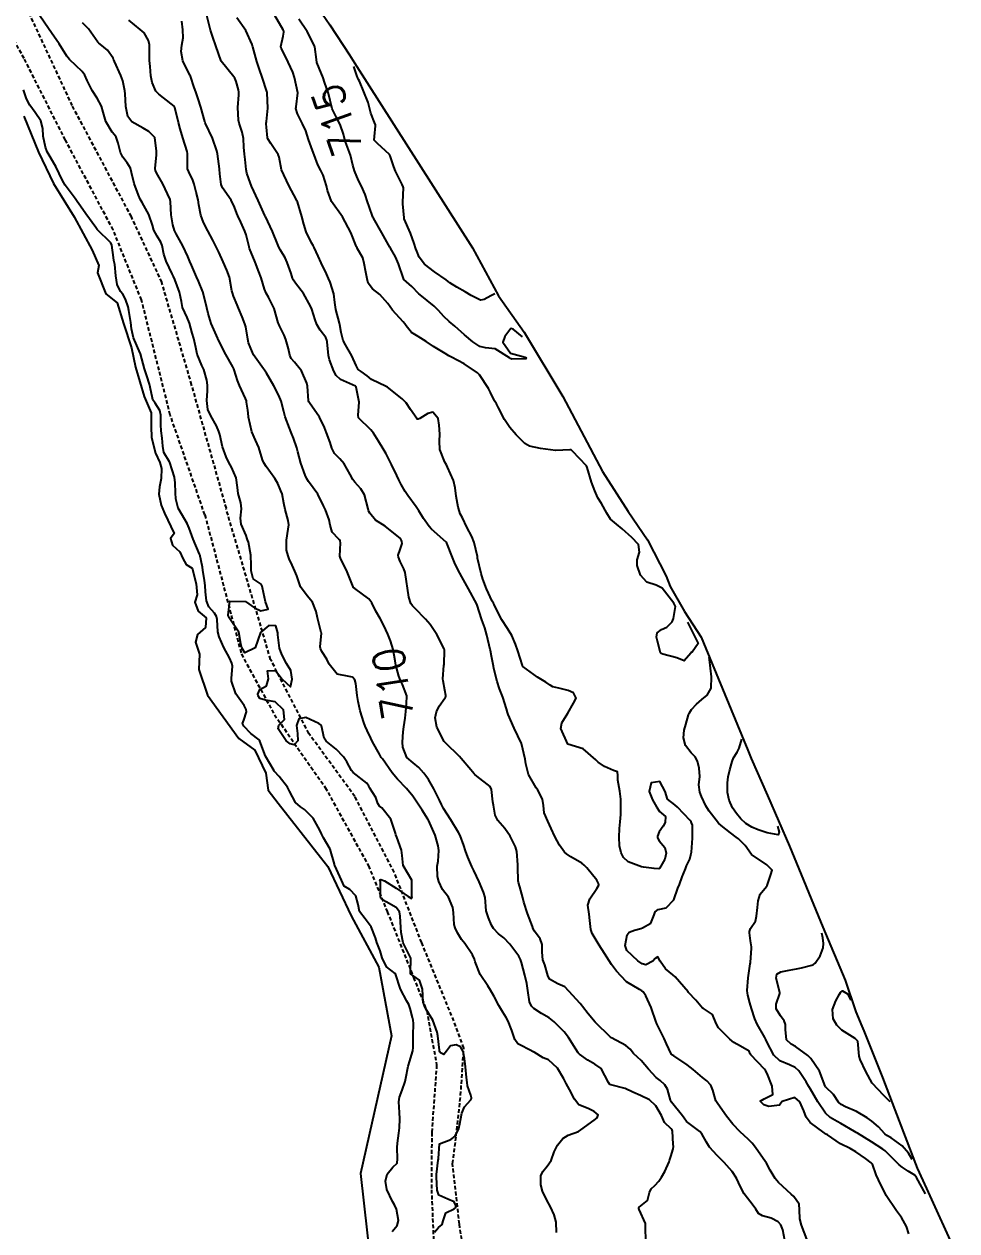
# Model space of a CAD drawing. Header units: metres. Extents: x 292545 to 299085, y 7450245 to 7463078.
# Drawn here: x 298685.4 to 298806.4, y 7451201.5 to 7451357.9 of the extents above; entities that cross this region are included whole.
import ezdxf
from ezdxf.enums import TextEntityAlignment as Align

# ---------------------------------------------------------------- set-up
doc = ezdxf.new("R2010")
doc.units = ezdxf.units.M
doc.linetypes.add('DASHED', pattern=[0.75, 0.5, -0.25])
for name, color, linetype in [('Area', 45, 'Continuous'), ('Cotas', 45, 'Continuous'), ('Curvas de Nivel 1m', 11, 'Continuous'), ('Curvas de Nivel 5m', 15, 'Continuous'), ('Hidrografia', 140, 'Continuous'), ('Vias Secundárias', 230, 'DASHED')]:
    doc.layers.add(name, color=color, linetype=linetype)
doc.styles.add('Style-STANDARD', font='STANDARD.shx')

msp = doc.modelspace()

# ---------------------------------------------------------------- linework, layer by layer
at = {"layer": 'Area'}
msp.add_polyline3d([(298722.22, 7451362.03, 714.46), (298725.07, 7451357.83, 719.01), (298727.65, 7451353.97, 716.49), (298728.29, 7451352.93, 723.59), (298743.56, 7451328.93, 723.02), (298746.96, 7451322.69, 727.76), (298750.26, 7451318.01, 715.44), (298755.29, 7451309.65, 721.07), (298760.45, 7451299.95, 713.82), (298763.78, 7451294.76, 713.78), (298766.26, 7451291.08, 713.95), (298768.68, 7451286.35, 729.4), (298769.21, 7451285.02, 729.23), (298771.07, 7451281.8, 714.13), (298773.24, 7451278.45, 716.72), (298773.84, 7451276.99, 717.73), (298779.26, 7451263.8, 720.61), (298779.72, 7451262.74, 720.4), (298781.81, 7451257.93, 719.28), (298784.7, 7451251.36, 721.7), (298789, 7451240.88, 723.21), (298791.91, 7451233.99, 720.94), (298793.26, 7451229.87, 715.85), (298794.07, 7451228.04, 722.17), (298794.31, 7451227.42, 722.15), (298796.74, 7451221.37, 723.38), (298798.92, 7451215.72, 721.38), (298801.23, 7451209.6, 715.97), (298802.44, 7451206.98, 720.43), (298806.38, 7451198.36, 717.03)], dxfattribs=at)
at = {"layer": 'Curvas de Nivel 1m', "flags": 128}
for points, elevation in [([(298738.63, 7451201.32), (298739.17, 7451201.92), (298739.64, 7451202.31), (298739.79, 7451202.77), (298740.14, 7451203.83), (298741.2, 7451204.36), (298741.42, 7451204.54), (298741.42, 7451204.76), (298741.21, 7451205.24), (298740.36, 7451205.62), (298739.22, 7451206.14), (298738.99, 7451206.78), (298738.91, 7451208.44), (298738.92, 7451208.78), (298739.14, 7451210.65), (298739.17, 7451210.78), (298739.18, 7451210.87), (298739.3, 7451212.78), (298740.75, 7451213.32), (298741.31, 7451213.76), (298741.79, 7451214.75), (298741.95, 7451215.37), (298742.2, 7451216.75), (298742.53, 7451217.56), (298743.37, 7451218.48), (298743.45, 7451218.65), (298743.45, 7451218.73), (298743.38, 7451219.09), (298742.95, 7451220.3), (298742.87, 7451220.74), (298742.78, 7451221.37), (298742.69, 7451222.74), (298742.53, 7451223.84), (298742.36, 7451224.75), (298742.04, 7451225.34), (298741.45, 7451225.62), (298740.72, 7451225.5), (298740.2, 7451224.77), (298739.86, 7451224.36), (298739.44, 7451224.57), (298739.35, 7451224.69), (298739.32, 7451224.78), (298739.3, 7451224.93), (298739.07, 7451226.78), (298738.99, 7451227.26), (298738.45, 7451228.79), (298737.51, 7451230.28), (298737.36, 7451230.65), (298737.3, 7451230.8), (298737.2, 7451231.12), (298737.08, 7451232.81), (298736.72, 7451233.98), (298735.56, 7451234.8), (298735.54, 7451234.83), (298735.53, 7451234.87), (298735.58, 7451236.83), (298734.6, 7451238.84), (298734.31, 7451240.16), (298734.28, 7451240.84), (298734.22, 7451242.28), (298734.13, 7451242.85), (298733.67, 7451243.4), (298732.38, 7451244.16), (298731.68, 7451244.64), (298731.65, 7451244.84), (298731.65, 7451244.87), (298731.64, 7451246.8), (298731.62, 7451246.87), (298731.58, 7451247), (298731.71, 7451247.06), (298732.18, 7451246.87), (298733.69, 7451245.94), (298735.22, 7451244.83), (298735.68, 7451244.59), (298735.74, 7451244.77), (298735.72, 7451244.83), (298735.72, 7451244.86), (298735.73, 7451246.83), (298735.7, 7451246.96), (298734.57, 7451248.84), (298734.44, 7451250.15), (298734.37, 7451250.84), (298733.77, 7451252.51), (298733.62, 7451252.85), (298733.59, 7451253.04), (298733.01, 7451254.86), (298731.82, 7451256.34), (298731.51, 7451256.56), (298731.32, 7451256.88), (298731.03, 7451257.69), (298730.28, 7451258.89), (298730.12, 7451259.16), (298729.86, 7451259.53), (298728.1, 7451260.92), (298727.88, 7451261.17), (298727.27, 7451262.31), (298726.87, 7451262.93), (298725.91, 7451263.96), (298724.61, 7451264.96), (298724.33, 7451265.36), (298723.98, 7451266.97), (298723.94, 7451267.05), (298723.65, 7451267.27), (298721.96, 7451268.04), (298721.07, 7451267.89), (298720.76, 7451267.01), (298720.89, 7451265.96), (298720.95, 7451265), (298720.45, 7451264.48), (298719.92, 7451264.61), (298719.42, 7451265.03), (298718.39, 7451266.58), (298718.46, 7451267.03), (298719.21, 7451267.77), (298719.07, 7451269.03), (298717.98, 7451270.07), (298716.76, 7451270.28), (298715.99, 7451270.5), (298715.77, 7451270.84), (298715.74, 7451271.06), (298716, 7451271.68), (298716.88, 7451272.17), (298717.14, 7451273.05), (298716.98, 7451274.1), (298718.03, 7451274.15), (298718.89, 7451273.03), (298720, 7451272.02), (298720.18, 7451273.02), (298720.03, 7451274.14), (298719.45, 7451275.03), (298718.86, 7451276.23), (298718.57, 7451277.03), (298718.34, 7451278.77), (298718.34, 7451279.04), (298718.1, 7451279.91), (298717.17, 7451279.98), (298716.08, 7451279.06), (298715.42, 7451277.07), (298714.06, 7451276.42), (298713.65, 7451277.09), (298713.56, 7451277.6), (298713.3, 7451279.1), (298712.11, 7451280.84), (298711.96, 7451281.11), (298711.9, 7451281.32), (298712.13, 7451283.11), (298714.13, 7451283.09), (298715.32, 7451282.27), (298716.12, 7451281.88), (298717.07, 7451282.1), (298716.76, 7451283.05), (298716.36, 7451284.86), (298716.32, 7451285.06), (298716.17, 7451285.32), (298715.12, 7451286.02), (298714.89, 7451287.08), (298714.89, 7451287.78), (298714.84, 7451289.08), (298714.54, 7451290.78), (298714.41, 7451291.09), (298714.37, 7451291.22), (298714.24, 7451291.63), (298713.57, 7451293.1), (298713.48, 7451293.88), (298713.62, 7451295.1), (298713.53, 7451295.86), (298713.2, 7451297.1), (298713.09, 7451297.88), (298712.93, 7451299.1), (298712.34, 7451300.49), (298711.97, 7451301.11), (298711.62, 7451301.85), (298711.15, 7451303.12), (298710.8, 7451304.72), (298710.7, 7451305.13), (298710.4, 7451305.86), (298709.63, 7451307.14), (298709.26, 7451307.97), (298709.15, 7451309.15), (298709.21, 7451310.4), (298709.21, 7451311.15), (298709.12, 7451311.79), (298708.74, 7451313.16), (298708.67, 7451313.33), (298708.5, 7451313.68), (298707.88, 7451315.17), (298707.69, 7451316), (298707.43, 7451317.17), (298707.24, 7451317.86), (298706.87, 7451319.18), (298706.57, 7451319.9), (298705.99, 7451321.19), (298705.83, 7451321.96), (298705.59, 7451323.19), (298704.99, 7451324.83), (298704.82, 7451325.2), (298704.64, 7451325.58), (298703.87, 7451327.21), (298703.56, 7451328.11), (298703.32, 7451329.22), (298703.15, 7451329.69), (298702.69, 7451330.43), (298702.25, 7451331.23), (298702.07, 7451331.88), (298701.62, 7451333.24), (298700.75, 7451334.81), (298700.48, 7451335.25), (298700.26, 7451335.76), (298699.72, 7451337.26), (298699.37, 7451338.69), (298699.22, 7451339.27), (298698.81, 7451339.95), (298698.22, 7451340.68), (298697.95, 7451341.28), (298697.62, 7451342.51), (298697.37, 7451343.29), (298697.16, 7451343.6), (298696.86, 7451343.95), (298696.02, 7451345.31), (298695.67, 7451346.53), (298695.47, 7451347.31), (298694.91, 7451348.32), (298694.25, 7451349.33), (298693.63, 7451350.63), (298693.3, 7451351.34), (298692.95, 7451351.79), (298691.33, 7451353.36), (298691.16, 7451353.55), (298690.98, 7451353.8), (298689.99, 7451355.38), (298689.01, 7451356.82), (298688.6, 7451357.39), (298687.46, 7451358.99)], 708), ([(298754.48, 7451201.28), (298754.41, 7451202.6), (298754.16, 7451203.58), (298753.69, 7451204.61), (298753.22, 7451205.46), (298752.64, 7451206.63), (298752.42, 7451207.45), (298752.44, 7451208.63), (298752.69, 7451209.2), (298753.27, 7451209.88), (298753.79, 7451210.61), (298754.18, 7451211.72), (298754.6, 7451212.6), (298755.31, 7451213.45), (298755.99, 7451213.91), (298757.32, 7451214.38), (298757.63, 7451214.57), (298759.34, 7451215.83), (298759.75, 7451216.13), (298759.89, 7451216.53), (298759.35, 7451216.98), (298758.57, 7451217.34), (298757.36, 7451217.81), (298756.79, 7451218.58), (298756.15, 7451219.82), (298755.71, 7451220.59), (298755.4, 7451221.19), (298754.6, 7451222.6), (298753.43, 7451223.65), (298752.75, 7451223.94), (298751.57, 7451224.64), (298751.49, 7451224.68), (298751.44, 7451224.71), (298751.31, 7451224.78), (298749.45, 7451225.72), (298749.08, 7451226.29), (298748.95, 7451226.67), (298748.68, 7451227.47), (298748.2, 7451228.68), (298747.96, 7451229.14), (298747.5, 7451229.84), (298746.99, 7451230.7), (298746.37, 7451231.86), (298745.92, 7451232.71), (298745.55, 7451233.27), (298744.58, 7451234.72), (298743.92, 7451236.39), (298743.82, 7451236.73), (298743.59, 7451237.28), (298742.6, 7451238.75), (298742.15, 7451239.28), (298741.63, 7451240.12), (298741.33, 7451240.76), (298741.21, 7451241.19), (298741.13, 7451242.77), (298741.01, 7451243.41), (298740.45, 7451244.77), (298739.69, 7451245.76), (298739.22, 7451246.78), (298739.05, 7451247.45), (298739.01, 7451248.79), (298739.13, 7451249.4), (298739.22, 7451250.79), (298739.14, 7451251.4), (298738.73, 7451252.79), (298737.86, 7451254.74), (298737.83, 7451254.8), (298737.8, 7451254.85), (298737.04, 7451256.03), (298736.53, 7451256.82), (298735.84, 7451257.84), (298735.02, 7451258.84), (298733.86, 7451260.03), (298733.18, 7451260.86), (298731.89, 7451262.68), (298731.81, 7451262.79), (298731.75, 7451262.87), (298731.51, 7451263.27), (298730.62, 7451264.89), (298730.4, 7451265.37), (298729.94, 7451266.35), (298729.66, 7451266.9), (298729.47, 7451267.38), (298729.03, 7451268.91), (298728.75, 7451270.14), (298728.63, 7451270.91), (298728.47, 7451272.45), (298728.34, 7451272.92), (298728.02, 7451273.26), (298727.59, 7451273.35), (298726.02, 7451273.67), (298725, 7451274.96), (298724.69, 7451275.6), (298724.06, 7451276.62), (298723.86, 7451276.97), (298723.83, 7451277.21), (298723.98, 7451278.97), (298723.97, 7451279.08), (298723.5, 7451280.98), (298723.31, 7451281.79), (298722.82, 7451282.98), (298722.15, 7451283.8), (298721.27, 7451285), (298720.79, 7451286.4), (298720.55, 7451287.01), (298720.19, 7451287.78), (298719.81, 7451288.63), (298719.67, 7451289.02), (298719.48, 7451289.76), (298719.45, 7451291.02), (298719.68, 7451292.45), (298719.76, 7451293.02), (298719.68, 7451293.6), (298719.27, 7451295.03), (298719.11, 7451295.85), (298718.89, 7451297.03), (298718.73, 7451297.45), (298718.32, 7451298.4), (298717.97, 7451299.04), (298716.83, 7451300.57), (298716.51, 7451301.06), (298716.36, 7451301.45), (298715.88, 7451303.06), (298715.43, 7451304.02), (298714.96, 7451305.07), (298714.54, 7451306.96), (298714.54, 7451307.08), (298714.43, 7451307.88), (298714.29, 7451308.93), (298714.26, 7451309.08), (298714.15, 7451309.38), (298713.35, 7451311.1), (298713.09, 7451311.72), (298712.69, 7451313.11), (298712.63, 7451313.25), (298712.5, 7451313.5), (298711.58, 7451315.12), (298710.62, 7451317.05), (298710.58, 7451317.13), (298710.54, 7451317.2), (298709.68, 7451319.14), (298709.29, 7451320.44), (298709.14, 7451321.14), (298708.65, 7451323.11), (298708.64, 7451323.15), (298708.61, 7451323.23), (298708.07, 7451324.6), (298707.81, 7451325.16), (298707.14, 7451326.68), (298706.94, 7451327.18), (298706.86, 7451327.37), (298706.67, 7451327.81), (298706.02, 7451329.19), (298705.15, 7451330.74), (298704.93, 7451331.2), (298704.71, 7451331.93), (298704.52, 7451333.2), (298704.44, 7451334.89), (298704.38, 7451335.21), (298704.05, 7451335.92), (298703.42, 7451337.21), (298702.79, 7451338.34), (298702.49, 7451338.91), (298702.44, 7451339.23), (298702.59, 7451341), (298702.59, 7451341.22), (298702.6, 7451341.45), (298702.38, 7451343.23), (298701.62, 7451344), (298700.86, 7451344.45), (298699.39, 7451345.26), (298698.88, 7451345.95), (298698.65, 7451347.27), (298698.54, 7451348.89), (298698.51, 7451349.28), (298698.24, 7451350.58), (298697.97, 7451351.28), (298697.17, 7451353.09), (298697.08, 7451353.3), (298697.05, 7451353.37), (298696.98, 7451353.52), (298696.24, 7451354.56), (298695.29, 7451355.32), (298695.12, 7451355.45), (298695, 7451355.61), (298693.81, 7451357.33), (298693.03, 7451358.1)], 709), ([(298784.09, 7451200.25), (298783.82, 7451201.61), (298783.54, 7451202.26), (298783.19, 7451202.68), (298782.32, 7451203.14), (298781.19, 7451203.42), (298780.65, 7451203.74), (298780.3, 7451204.29), (298779.86, 7451204.95), (298779.22, 7451205.74), (298778.81, 7451206.31), (298778.33, 7451207.22), (298777.79, 7451208.32), (298777.26, 7451209.19), (298776.21, 7451210.34), (298775.29, 7451211.24), (298774.32, 7451212.36), (298773.92, 7451212.98), (298773.32, 7451214.07), (298773.05, 7451214.38), (298771.34, 7451215.69), (298771.02, 7451216.08), (298770.8, 7451216.41), (298769.37, 7451218.17), (298769.24, 7451218.42), (298768.84, 7451219.88), (298768.53, 7451220.43), (298767.93, 7451220.97), (298767.41, 7451221.39), (298766.39, 7451222.46), (298765.43, 7451223.58), (298764.96, 7451224), (298764.45, 7451224.48), (298764.01, 7451225.06), (298763.45, 7451225.54), (298761.6, 7451226.52), (298761.46, 7451226.61), (298759.49, 7451228.54), (298758.57, 7451229.62), (298757.82, 7451230.57), (298757.69, 7451230.75), (298757.52, 7451230.96), (298756.07, 7451232.58), (298755.54, 7451233.11), (298754.64, 7451233.51), (298753.56, 7451234.14), (298753.35, 7451234.61), (298752.94, 7451235.98), (298752.7, 7451236.62), (298752.59, 7451237.64), (298752.62, 7451238.62), (298752.33, 7451239.34), (298751.63, 7451240.34), (298751.46, 7451240.64), (298751.35, 7451240.93), (298750.69, 7451242.65), (298750.23, 7451244.1), (298750.1, 7451244.66), (298749.7, 7451246.1), (298749.53, 7451246.66), (298749.51, 7451246.86), (298749.47, 7451248.66), (298749.45, 7451248.95), (298749.34, 7451250.66), (298749.16, 7451251.27), (298748.45, 7451252.67), (298747.79, 7451253.67), (298746.88, 7451254.69), (298746.5, 7451255.39), (298746.28, 7451256.7), (298746.23, 7451257.11), (298746.02, 7451258.71), (298745.85, 7451259.1), (298744.16, 7451260.44), (298743.87, 7451260.65), (298743.8, 7451260.73), (298743.38, 7451261.24), (298742.13, 7451262.75), (298741.9, 7451263), (298740.06, 7451264.78), (298739.99, 7451264.84), (298739.92, 7451264.92), (298738.95, 7451266.79), (298738.74, 7451268), (298738.89, 7451268.79), (298739.25, 7451269.51), (298739.99, 7451270.55), (298740.08, 7451270.69), (298740.12, 7451270.78), (298740.12, 7451270.91), (298740, 7451271.57), (298739.76, 7451272.78), (298739.73, 7451273.07), (298739.88, 7451274.78), (298739.9, 7451274.93), (298739.95, 7451276.78), (298739.91, 7451276.93), (298738.97, 7451278.79), (298738.1, 7451280.11), (298737.49, 7451280.81), (298736.13, 7451282.17), (298735.81, 7451282.51), (298735.57, 7451282.83), (298735.32, 7451283.65), (298735.17, 7451284.83), (298735.03, 7451285.69), (298734.83, 7451286.84), (298734.67, 7451287.33), (298734.2, 7451288.26), (298733.97, 7451288.85), (298733.95, 7451289.11), (298734.22, 7451289.82), (298734.47, 7451290.6), (298734.42, 7451290.85), (298734.38, 7451290.99), (298734.24, 7451291.27), (298732.25, 7451292.87), (298731, 7451293.63), (298730.27, 7451294.53), (298730.15, 7451294.77), (298730.1, 7451294.89), (298730.06, 7451295.11), (298729.58, 7451296.9), (298729.1, 7451297.69), (298728.32, 7451298.55), (298728.05, 7451298.92), (298727.73, 7451299.53), (298726.93, 7451300.93), (298726.36, 7451301.58), (298725.68, 7451302.27), (298725.32, 7451302.96), (298725.11, 7451303.69), (298724.66, 7451304.97), (298724.4, 7451305.63), (298723.76, 7451306.98), (298722.44, 7451308.84), (298722.35, 7451308.99), (298722.32, 7451309.12), (298722.17, 7451310.99), (298722.1, 7451311.37), (298721.4, 7451313), (298720.5, 7451314.1), (298720.08, 7451314.59), (298719.9, 7451315.02), (298719.7, 7451315.84), (298719.37, 7451317.03), (298719.14, 7451317.62), (298718.56, 7451318.84), (298718.46, 7451319.04), (298718.4, 7451319.2), (298717.88, 7451321.05), (298717.11, 7451322.55), (298716.81, 7451323.06), (298716.62, 7451323.57), (298716.16, 7451325.06), (298715.87, 7451325.84), (298715.38, 7451327.07), (298714.68, 7451328.86), (298714.62, 7451329.02), (298714.61, 7451329.08), (298714.23, 7451330.62), (298714.08, 7451331.09), (298713.56, 7451332.26), (298713.15, 7451333.1), (298713.03, 7451333.4), (298712.74, 7451334.2), (298712.28, 7451335.11), (298711.17, 7451336.73), (298710.98, 7451337.13), (298710.8, 7451338.51), (298710.77, 7451339.13), (298710.76, 7451339.17), (298710.53, 7451341.13), (298710.45, 7451341.51), (298709.86, 7451343.14), (298708.96, 7451345.06), (298708.92, 7451345.15), (298708.88, 7451345.3), (298708.37, 7451347.16), (298708.01, 7451348.26), (298707.7, 7451349.17), (298707.49, 7451349.74), (298707, 7451351.18), (298706.94, 7451351.31), (298706.01, 7451353.19), (298705.81, 7451354.37), (298705.87, 7451355.19), (298706.05, 7451356.14), (298706.04, 7451357.19), (298705.9, 7451358.33)], 711), ([(298786.94, 7451200.43), (298786.25, 7451202.22), (298786.03, 7451203.07), (298785.98, 7451204.23), (298785.92, 7451204.94), (298785.22, 7451205.94), (298784.88, 7451206.24), (298783.25, 7451207.75), (298782.8, 7451208.26), (298782.18, 7451209.35), (298781.68, 7451210.28), (298781.28, 7451210.88), (298780.28, 7451212.3), (298779.85, 7451212.85), (298779.31, 7451213.39), (298778.3, 7451214.32), (298777.33, 7451215.32), (298776.53, 7451216.34), (298775.37, 7451217.94), (298775.11, 7451218.35), (298774.74, 7451219.71), (298774.48, 7451220.36), (298773.95, 7451220.93), (298773.4, 7451221.38), (298772.21, 7451222.39), (298771.42, 7451223), (298769.67, 7451224.18), (298769.44, 7451224.33), (298769.39, 7451224.36), (298769.34, 7451224.42), (298768.74, 7451225.72), (298768.41, 7451226.44), (298767.49, 7451228.35), (298767.44, 7451228.45), (298767.4, 7451228.55), (298766.74, 7451230.46), (298766.04, 7451231.95), (298765.69, 7451232.47), (298765.53, 7451232.6), (298765.22, 7451232.79), (298763.55, 7451233.79), (298762.84, 7451234.5), (298762.23, 7451235.17), (298761.58, 7451236.04), (298761.29, 7451236.52), (298760.7, 7451237.43), (298760.01, 7451238.54), (298759.62, 7451239.19), (298759.11, 7451240.03), (298758.9, 7451240.55), (298758.8, 7451241.71), (298758.69, 7451242.55), (298758.53, 7451243.7), (298758.77, 7451244.55), (298759.7, 7451245.86), (298759.94, 7451246.3), (298759.92, 7451246.54), (298759.71, 7451246.94), (298758.41, 7451248.56), (298758.06, 7451248.89), (298757.74, 7451249.14), (298756.33, 7451250), (298755.75, 7451250.35), (298755.49, 7451250.59), (298754.87, 7451251.49), (298754.24, 7451252.61), (298753.79, 7451253.64), (298753.35, 7451254.62), (298752.89, 7451255.7), (298752.78, 7451256.63), (298752.66, 7451257.45), (298752.04, 7451258.64), (298751.85, 7451258.91), (298750.83, 7451260.65), (298750.51, 7451262.03), (298750.4, 7451262.65), (298749.92, 7451264.66), (298748.99, 7451266.67), (298748.2, 7451268.44), (298748.11, 7451268.68), (298747.97, 7451269.18), (298747.49, 7451270.69), (298747.06, 7451271.75), (298746.77, 7451272.7), (298746.36, 7451274.39), (298746.28, 7451274.71), (298746.24, 7451274.9), (298746.06, 7451276.01), (298745.93, 7451276.71), (298745.89, 7451276.88), (298745.44, 7451278.72), (298745.16, 7451279.65), (298744.8, 7451280.72), (298744.13, 7451282.73), (298743.04, 7451284.74), (298742.18, 7451286.27), (298741.92, 7451286.75), (298741.35, 7451287.92), (298740.97, 7451288.77), (298740.23, 7451290.66), (298740.15, 7451290.78), (298738.25, 7451292.44), (298737.94, 7451292.8), (298737.21, 7451293.86), (298736.63, 7451294.82), (298736.28, 7451295.35), (298735.18, 7451296.84), (298734.83, 7451297.36), (298734.32, 7451298.27), (298734.02, 7451298.85), (298733.76, 7451299.43), (298733.08, 7451300.86), (298732.37, 7451302.24), (298732.01, 7451302.87), (298731.41, 7451303.85), (298730.74, 7451304.89), (298730.4, 7451305.32), (298728.81, 7451306.91), (298728.77, 7451307.26), (298728.9, 7451308.91), (298728.51, 7451310.89), (298728.5, 7451310.92), (298728.42, 7451310.98), (298726.48, 7451311.87), (298725.91, 7451312.37), (298725.59, 7451312.95), (298725.04, 7451314.42), (298724.92, 7451314.96), (298724.75, 7451316.74), (298724.7, 7451316.96), (298724.55, 7451317.31), (298723.83, 7451318.24), (298723.41, 7451318.98), (298723.18, 7451319.59), (298722.73, 7451320.99), (298722.59, 7451321.36), (298721.68, 7451323), (298720.63, 7451324.37), (298720.37, 7451324.75), (298720.24, 7451325.02), (298720.05, 7451325.61), (298719.56, 7451327.03), (298719.27, 7451327.63), (298718.68, 7451328.63), (298718.46, 7451329.04), (298718.28, 7451329.45), (298717.64, 7451331.05), (298716.73, 7451332.98), (298716.7, 7451333.06), (298716.66, 7451333.13), (298715.78, 7451335.07), (298714.93, 7451336.93), (298714.86, 7451337.08), (298714.79, 7451337.29), (298714.34, 7451338.63), (298714.24, 7451339.09), (298714.1, 7451340.37), (298714, 7451341.09), (298713.95, 7451341.98), (298713.87, 7451343.09), (298713.72, 7451343.95), (298713.34, 7451345.1), (298713.24, 7451345.47), (298713.15, 7451347.11), (298713.26, 7451348.76), (298713.26, 7451349.1), (298713.22, 7451349.4), (298712.94, 7451350.5), (298712.75, 7451350.92), (298712.62, 7451351.1), (298710.97, 7451353.13), (298710.32, 7451355.14), (298709.92, 7451356.23), (298709.61, 7451357.14), (298709.14, 7451359.05)], 712), ([(298800.14, 7451201.09), (298799.85, 7451202.06), (298799.19, 7451203.24), (298798.57, 7451204.08), (298797.22, 7451206.09), (298796.2, 7451208.11), (298795.91, 7451208.76), (298795.43, 7451210.12), (298795.37, 7451210.22), (298795.27, 7451210.3), (298794.52, 7451210.89), (298793.29, 7451211.75), (298792.53, 7451212.15), (298791.3, 7451212.76), (298789.59, 7451213.92), (298789.32, 7451214.09), (298789.16, 7451214.19), (298787.34, 7451215.53), (298786.84, 7451216.22), (298786.54, 7451217.04), (298786.01, 7451218.22), (298785.38, 7451218.76), (298783.75, 7451218.25), (298783.57, 7451218.06), (298783.37, 7451217.77), (298782.02, 7451217.61), (298781.37, 7451217.85), (298780.87, 7451218.29), (298781.38, 7451218.62), (298782.5, 7451219.15), (298782.44, 7451220.27), (298781.8, 7451221.88), (298781.55, 7451222.28), (298781.42, 7451222.44), (298779.65, 7451224.31), (298779.57, 7451224.44), (298779.45, 7451224.79), (298778.34, 7451225.44), (298777.46, 7451225.89), (298776.94, 7451226.34), (298775.49, 7451227.83), (298775.15, 7451228.36), (298774.68, 7451229.53), (298773.51, 7451230.3), (298773.42, 7451230.38), (298772.52, 7451231.39), (298771.58, 7451232.4), (298771.53, 7451232.46), (298769.86, 7451234.42), (298769.57, 7451234.69), (298768.59, 7451235.46), (298767.91, 7451236.45), (298767.59, 7451237.02), (298767.25, 7451236.79), (298766.97, 7451236.46), (298766.04, 7451236), (298765.58, 7451236.11), (298765.01, 7451236.48), (298763.6, 7451237.85), (298763.36, 7451238.49), (298763.63, 7451239.88), (298763.89, 7451240.23), (298764.59, 7451240.48), (298765.4, 7451240.71), (298765.64, 7451240.78), (298766.7, 7451241.4), (298767.13, 7451242.46), (298767.27, 7451242.85), (298767.66, 7451243.14), (298768.71, 7451243.39), (298769.68, 7451244.42), (298770.22, 7451245.9), (298770.4, 7451246.41), (298770.76, 7451247.37), (298771.18, 7451248.41), (298771.34, 7451248.8), (298771.74, 7451249.68), (298771.9, 7451250.25), (298771.92, 7451250.4), (298771.96, 7451250.6), (298772.12, 7451252.39), (298772.1, 7451254.1), (298771.99, 7451254.4), (298771.93, 7451254.52), (298771.81, 7451254.7), (298770.16, 7451256.42), (298769.83, 7451256.71), (298768.85, 7451257.45), (298768.55, 7451258.44), (298767.86, 7451259.74), (298766.76, 7451259.56), (298766.47, 7451258.46), (298766.91, 7451257.38), (298767.43, 7451256.45), (298767.82, 7451255.87), (298768.59, 7451255.22), (298768.54, 7451254.44), (298768.29, 7451253.95), (298767.78, 7451253.24), (298767.57, 7451252.66), (298767.58, 7451252.45), (298767.77, 7451252.04), (298768.52, 7451251.2), (298768.7, 7451250.44), (298768.52, 7451249.66), (298767.82, 7451248.45), (298767.72, 7451248.41), (298767.15, 7451248.46), (298765.73, 7451248.65), (298765.5, 7451248.7), (298763.74, 7451249.35), (298763.14, 7451249.89), (298762.85, 7451250.5), (298762.65, 7451251.4), (298762.6, 7451252.51), (298762.64, 7451253.66), (298762.73, 7451254.51), (298762.8, 7451255.49), (298762.79, 7451256.51), (298762.79, 7451257.47), (298762.7, 7451258.51), (298762.44, 7451259.94), (298762.44, 7451260.51), (298762.38, 7451261.01), (298761.88, 7451261.19), (298760.71, 7451261.71), (298759.89, 7451262.25), (298759.55, 7451262.54), (298757.91, 7451264), (298755.92, 7451264.59), (298755.03, 7451266.6), (298755.18, 7451267.37), (298755.96, 7451268.59), (298756.67, 7451269.9), (298757.02, 7451270.57), (298756.67, 7451271.25), (298756, 7451271.54), (298754.76, 7451271.85), (298754.01, 7451272.04), (298753.64, 7451272.25), (298753.09, 7451272.62), (298752.02, 7451273.27), (298750.11, 7451274.66), (298750.08, 7451274.7), (298750.04, 7451274.8), (298749.44, 7451276.67), (298749.17, 7451277.57), (298748.69, 7451278.67), (298748.1, 7451279.6), (298747.4, 7451280.69), (298746.96, 7451281.53), (298746.37, 7451282.71), (298746.28, 7451282.85), (298746.14, 7451283.11), (298745.4, 7451284.72), (298744.92, 7451285.98), (298744.71, 7451286.72), (298744.24, 7451288.69), (298744.24, 7451288.73), (298744.21, 7451288.92), (298743.8, 7451290.73), (298743.49, 7451291.49), (298742.84, 7451292.74), (298742.26, 7451293.91), (298741.99, 7451294.47), (298741.88, 7451294.76), (298741.74, 7451295.3), (298741.46, 7451296.76), (298741.35, 7451297.8), (298741.11, 7451298.77), (298740.35, 7451300.5), (298740.2, 7451300.78), (298740, 7451301.14), (298739.33, 7451302.79), (298739.28, 7451303.89), (298739.33, 7451304.79), (298739.27, 7451305.93), (298739.12, 7451306.79), (298738.43, 7451307.61), (298737.78, 7451307.46), (298736.75, 7451306.82), (298736.53, 7451306.71), (298736.42, 7451306.74), (298736.34, 7451306.82), (298735.56, 7451307.96), (298734.96, 7451308.84), (298734.72, 7451309.12), (298734.45, 7451309.36), (298732.57, 7451310.87), (298732.47, 7451310.93), (298732.38, 7451310.96), (298730.48, 7451311.86), (298729.93, 7451312.34), (298729.13, 7451312.91), (298728.76, 7451313.18), (298728.5, 7451313.67), (298727.92, 7451314.93), (298727.12, 7451316.35), (298726.82, 7451316.94), (298726.55, 7451317.95), (298726.39, 7451318.94), (298726.34, 7451319.16), (298725.86, 7451320.95), (298725.71, 7451321.83), (298725.61, 7451322.95), (298725.11, 7451324.48), (298724.91, 7451324.96), (298724.64, 7451325.56), (298723.96, 7451326.97), (298723.55, 7451327.86), (298723.05, 7451328.98), (298722.92, 7451329.22), (298722.69, 7451329.58), (298722.01, 7451331), (298721.7, 7451332.02), (298721.44, 7451333), (298720.87, 7451334.89), (298720.82, 7451335.01), (298720.76, 7451335.17), (298719.78, 7451337.02), (298718.8, 7451339.03), (298718.5, 7451340.71), (298718.37, 7451341.04), (298717.45, 7451342.45), (298717.04, 7451343.06), (298716.99, 7451343.2), (298716.87, 7451344.58), (298716.84, 7451345.03), (298716.84, 7451345.06), (298716.84, 7451345.09), (298716.88, 7451345.3), (298717.03, 7451347.06), (298716.96, 7451349.02), (298716.97, 7451349.06), (298716.96, 7451349.1), (298716.92, 7451349.2), (298716.31, 7451351.07), (298715.96, 7451352.07), (298715.63, 7451353.07), (298715.1, 7451354.98), (298715.06, 7451355.08), (298714.99, 7451355.28), (298714.17, 7451357.09), (298713.04, 7451358.74)], 713), ([(298771.44, 7451280.4), (298772.84, 7451277.62), (298772.06, 7451276.53), (298771.97, 7451276.5), (298771.87, 7451276.4), (298771.04, 7451275.41), (298770.05, 7451275.76), (298768.25, 7451276.25), (298768.06, 7451276.33), (298767.97, 7451276.44), (298767.55, 7451277.92), (298767.45, 7451278.45), (298767.54, 7451279), (298768.1, 7451279.45), (298768.79, 7451279.74), (298769.48, 7451280.43), (298769.65, 7451280.89), (298769.89, 7451282.42), (298769.7, 7451282.86), (298768.16, 7451284.8), (298767.41, 7451285.2), (298766.17, 7451285.61), (298765.34, 7451286.48), (298764.91, 7451287.77), (298764.95, 7451288.48), (298765.21, 7451289.49), (298765.08, 7451290.48), (298764.24, 7451291.36), (298762.98, 7451292.5), (298762.26, 7451293.11), (298761.49, 7451293.75), (298760.99, 7451294.53), (298760.29, 7451295.79), (298759.85, 7451296.54), (298759.45, 7451297.41), (298759.01, 7451298.55), (298758.44, 7451300.46), (298758.34, 7451300.67), (298756.56, 7451302.59), (298756.37, 7451302.74), (298756.21, 7451302.75), (298754.37, 7451302.66), (298754.32, 7451302.66), (298752.38, 7451302.9), (298750.95, 7451303.22), (298750.38, 7451303.55), (298749.25, 7451304.67), (298748.41, 7451305.66), (298747.73, 7451306.69), (298746.94, 7451308.19), (298746.69, 7451308.7), (298746.45, 7451309.11), (298745.91, 7451310.16), (298745.64, 7451310.71), (298744.49, 7451312.45), (298744.22, 7451312.73), (298742.5, 7451313.89), (298740.85, 7451314.77), (298740.52, 7451314.95), (298740.05, 7451315.25), (298738.53, 7451316.13), (298737.59, 7451316.81), (298736.55, 7451317.42), (298735.69, 7451317.97), (298734.97, 7451318.84), (298734.8, 7451319.08), (298734.57, 7451319.32), (298733.21, 7451320.86), (298732.6, 7451321.71), (298731.58, 7451322.88), (298730.62, 7451323.64), (298730.07, 7451324.34), (298729.92, 7451324.9), (298729.76, 7451325.79), (298729.55, 7451326.91), (298729.38, 7451327.62), (298728.68, 7451328.79), (298728.61, 7451328.92), (298728.54, 7451329.06), (298727.79, 7451330.93), (298726.73, 7451332.94), (298725.31, 7451334.95), (298724.77, 7451336.38), (298724.64, 7451336.96), (298724.2, 7451338.37), (298723.91, 7451338.97), (298723.53, 7451339.7), (298723.05, 7451340.99), (298722.83, 7451341.54), (298722.31, 7451343), (298721.97, 7451344.1), (298721.55, 7451345), (298720.89, 7451346.31), (298720.69, 7451347.01), (298720.7, 7451347.21), (298720.92, 7451349.01), (298720.49, 7451351.01), (298720.27, 7451351.7), (298719.69, 7451353.02), (298718.99, 7451354.44), (298718.77, 7451354.81), (298718.73, 7451355.03), (298719.01, 7451356.37), (298719.13, 7451356.91), (298719.11, 7451357.03), (298719.02, 7451357.21), (298717.94, 7451359.05)], 714), ([(298746.48, 7451322.98), (298746.39, 7451322.92), (298745.97, 7451322.71), (298745.1, 7451322.23), (298744.6, 7451322.14), (298743.41, 7451322.74), (298742.62, 7451323.23), (298741.53, 7451323.85), (298740.63, 7451324.41), (298740.43, 7451324.57), (298740.15, 7451324.78), (298738.65, 7451325.81), (298737.37, 7451326.81), (298736.67, 7451327.72), (298736.34, 7451328.49), (298736.23, 7451328.82), (298736, 7451329.51), (298735.52, 7451330.83), (298734.73, 7451332.71), (298734.7, 7451332.84), (298734.54, 7451334.63), (298734.53, 7451334.84), (298734.63, 7451336.7), (298734.61, 7451336.84), (298734.47, 7451337.15), (298733.6, 7451338.86), (298733.37, 7451339.42), (298732.91, 7451340.87), (298732.83, 7451341.04), (298731.28, 7451342.46), (298730.85, 7451342.85), (298730.84, 7451342.89), (298730.86, 7451343.37), (298731.01, 7451344.75), (298730.99, 7451344.89), (298730.88, 7451345.18), (298730.4, 7451346.41), (298730.27, 7451346.9), (298730.03, 7451347.77), (298728.94, 7451350.52), (298728.8, 7451350.77), (298728.71, 7451350.91), (298728.57, 7451351.29), (298728.19, 7451352.46)], 716), ([(298733.16, 7451201.42), (298733.81, 7451202.2), (298733.99, 7451202.84), (298733.72, 7451204.32), (298733.48, 7451204.85), (298733.21, 7451205.29), (298732.45, 7451206.86), (298732.3, 7451207.92), (298732.52, 7451208.86), (298733.26, 7451209.74), (298733.83, 7451210.28), (298733.87, 7451210.84), (298733.83, 7451212.31), (298733.87, 7451212.84), (298734.02, 7451214.14), (298734.11, 7451214.84), (298734.17, 7451216.01), (298734.1, 7451216.84), (298734.01, 7451218.2), (298734.13, 7451218.84), (298734.48, 7451219.74), (298734.83, 7451220.84), (298734.95, 7451221.28), (298735.24, 7451222.83), (298735.27, 7451222.98), (298735.43, 7451223.4), (298735.83, 7451224.82), (298735.87, 7451225.25), (298735.9, 7451226.82), (298735.92, 7451228.39), (298735.88, 7451228.82), (298735.81, 7451229.14), (298735.51, 7451230.32), (298735.33, 7451230.83), (298735.06, 7451231.29), (298734.24, 7451232.84), (298733.59, 7451234.82), (298733.58, 7451234.85), (298733.56, 7451234.87), (298732.43, 7451235.72), (298731.88, 7451236.88), (298731.6, 7451237.8), (298731.18, 7451238.88), (298731.01, 7451239.5), (298730.45, 7451240.89), (298729.65, 7451241.93), (298728.94, 7451242.91), (298728.77, 7451243.81), (298728.47, 7451244.91), (298727.69, 7451245.74), (298726.95, 7451246.19), (298726.58, 7451246.94), (298725.73, 7451248.87), (298725.68, 7451248.95), (298725.67, 7451249.01), (298725.11, 7451250.96), (298724.27, 7451252.46), (298723.98, 7451252.97), (298723.78, 7451253.44), (298722.93, 7451254.98), (298721.81, 7451256.11), (298721.28, 7451256.46), (298720.61, 7451257.01), (298719.84, 7451258.49), (298719.57, 7451259.02), (298718.49, 7451260.41), (298717.92, 7451261.04), (298717.87, 7451261.11), (298716.72, 7451263.05), (298716.02, 7451264.96), (298715.99, 7451265.06), (298715.92, 7451265.14), (298714.82, 7451265.97), (298713.94, 7451266.94), (298713.83, 7451267.09), (298713.76, 7451267.28), (298713.95, 7451267.68), (298714.27, 7451268.79), (298714.22, 7451269.09), (298714.15, 7451269.27), (298713.98, 7451269.59), (298712.9, 7451271.1), (298712.35, 7451272.76), (298712.35, 7451273.11), (298712.46, 7451274.68), (298712.37, 7451275.11), (298712.05, 7451275.8), (298711.33, 7451277.12), (298710.72, 7451278.49), (298710.58, 7451279.13), (298710.49, 7451280.74), (298710.38, 7451281.13), (298710.12, 7451281.58), (298709.39, 7451282.41), (298709.08, 7451283.15), (298708.96, 7451284.34), (298708.9, 7451285.15), (298708.84, 7451285.82), (298708.62, 7451287.15), (298708.55, 7451287.52), (298708.23, 7451289.16), (298708.2, 7451289.24), (298707.36, 7451291.17), (298706.85, 7451292.57), (298706.59, 7451293.18), (298706.26, 7451293.7), (298705.4, 7451295.19), (298705.1, 7451296.38), (298705.05, 7451297.19), (298705.03, 7451298.48), (298704.92, 7451299.19), (298704.35, 7451301.09), (298704.3, 7451301.2), (298703.54, 7451302.39), (298703.41, 7451303.21), (298703.35, 7451304.25), (298703.21, 7451305.22), (298703.16, 7451305.97), (298703.18, 7451307.22), (298703.05, 7451307.84), (298702.44, 7451308.8), (298702.15, 7451309.23), (298702.04, 7451309.64), (298701.72, 7451311.24), (298701.37, 7451312.35), (298701.07, 7451313.24), (298700.55, 7451315.21), (298700.54, 7451315.25), (298700.51, 7451315.3), (298699.63, 7451317.26), (298699.36, 7451318.45), (298699.27, 7451319.26), (298699.03, 7451320.83), (298698.93, 7451321.27), (298698.6, 7451322.28), (298698.24, 7451322.91), (298697.96, 7451323.28), (298697.51, 7451324.17), (298697.35, 7451325.29), (298697.19, 7451326.76), (298697.08, 7451327.29), (298697.03, 7451327.66), (298696.83, 7451329.3), (298696.69, 7451329.59), (298694.93, 7451331.32), (298694.72, 7451331.56), (298693.43, 7451333.33), (298692.74, 7451334.34), (298692.33, 7451334.93), (298692.04, 7451335.35), (298690.78, 7451337.08), (298690.59, 7451337.37), (298690.39, 7451337.77), (298689.59, 7451339.38), (298688.82, 7451340.75), (298688.45, 7451341.39), (298688.23, 7451342), (298687.93, 7451343.4), (298687.85, 7451344.41), (298687.59, 7451345.4), (298686.89, 7451346.46), (298686.17, 7451347.42), (298685.75, 7451348.26), (298685.36, 7451349.43)], 707), ([(298802.32, 7451206.3), (298801.13, 7451208.41), (298800.93, 7451208.69), (298800.08, 7451209.24), (298799.27, 7451209.75), (298798.89, 7451210.07), (298797.29, 7451211.66), (298797.08, 7451211.88), (298796.79, 7451212.1), (298795.31, 7451213.02), (298793.49, 7451214.14), (298793.32, 7451214.24), (298793.09, 7451214.38), (298791.34, 7451215.41), (298790.85, 7451215.68), (298789.97, 7451216.18), (298789.35, 7451216.74), (298788.34, 7451218.2), (298787.39, 7451219.85), (298787.18, 7451220.21), (298786.82, 7451220.79), (298785.9, 7451222.23), (298785.42, 7451222.69), (298784.66, 7451223.01), (298783.43, 7451223.52), (298782.65, 7451224.27), (298781.75, 7451225.99), (298781.62, 7451226.28), (298781.47, 7451226.57), (298780.5, 7451228.29), (298780.18, 7451228.98), (298779.74, 7451230.3), (298779.52, 7451231.06), (298779.26, 7451232.04), (298779.22, 7451232.3), (298779.2, 7451232.64), (298779.33, 7451234.3), (298779.58, 7451236.09), (298779.62, 7451236.26), (298779.63, 7451236.3), (298779.75, 7451238.15), (298779.75, 7451238.3), (298779.62, 7451239.11), (298779.48, 7451240.15), (298779.49, 7451240.3), (298779.64, 7451240.67), (298780.29, 7451241.65), (298780.42, 7451242.29), (298780.53, 7451243.43), (298780.63, 7451244.29), (298780.86, 7451245.12), (298781.7, 7451246.13), (298781.77, 7451246.21), (298781.79, 7451246.28), (298782.28, 7451247.71), (298782.42, 7451248.27), (298781.73, 7451248.96), (298779.75, 7451250.3), (298778.91, 7451251.46), (298778.08, 7451252.33), (298777.78, 7451252.55), (298777.04, 7451253.08), (298775.8, 7451254.03), (298775.47, 7451254.35), (298774.28, 7451255.91), (298773.94, 7451256.37), (298773.83, 7451256.59), (298773.26, 7451257.81), (298773.04, 7451258.38), (298772.94, 7451259.3), (298773.06, 7451260.38), (298772.96, 7451261.46), (298772.75, 7451262.39), (298772.45, 7451262.94), (298771.91, 7451263.45), (298771.19, 7451264.41), (298770.93, 7451265.41), (298771.03, 7451266.41), (298771.22, 7451267.14), (298771.6, 7451268.4), (298771.7, 7451268.67), (298771.97, 7451269.07), (298772.61, 7451269.77), (298773.32, 7451270.38), (298774, 7451270.93), (298774.51, 7451271.86), (298774.55, 7451273.32), (298774.32, 7451275.56), (298774.26, 7451275.84)], 714), ([(298797.72, 7451218.22), (298797.14, 7451218.82), (298796.91, 7451219.04), (298795.4, 7451220.66), (298794.59, 7451222.13), (298793.85, 7451223.72), (298793.72, 7451224.14), (298793.52, 7451226.08), (298793.46, 7451226.19), (298793.19, 7451226.42), (298791.48, 7451227.5), (298790.8, 7451228.17), (298790.32, 7451229), (298790.24, 7451230.18), (298790.67, 7451231.32), (298791.15, 7451232.17), (298791.31, 7451232.39), (298791.54, 7451232.61), (298792.18, 7451232.22), (298792.63, 7451231.4)], 716)]:
    msp.add_lwpolyline(points, dxfattribs=dict(at, elevation=elevation))
at = {"layer": 'Curvas de Nivel 5m', "flags": 128}
for points, elevation in [([(298766.06, 7451200.46), (298765.99, 7451201.65), (298765.99, 7451202.46), (298765.2, 7451204.25), (298765.13, 7451204.4), (298765.14, 7451204.47), (298765.2, 7451204.56), (298766.26, 7451205.41), (298766.54, 7451206.46), (298766.75, 7451206.93), (298767.24, 7451207.38), (298767.75, 7451207.94), (298768.07, 7451208.44), (298768.52, 7451209.17), (298769.06, 7451210.43), (298769.1, 7451210.6), (298769.28, 7451211.14), (298769.6, 7451212.12), (298769.62, 7451212.43), (298769.6, 7451212.72), (298769.49, 7451214.43), (298769.46, 7451214.56), (298769.33, 7451214.73), (298768.47, 7451215.56), (298768.07, 7451216.44), (298767.36, 7451217.7), (298766.51, 7451218.46), (298765.38, 7451219.03), (298764.37, 7451219.48), (298763.39, 7451219.94), (298761.5, 7451220.41), (298761.39, 7451220.45), (298761.32, 7451220.52), (298761.21, 7451220.71), (298760.24, 7451222.53), (298759.43, 7451223.12), (298758.52, 7451223.64), (298757.44, 7451224.4), (298757.29, 7451224.57), (298756.98, 7451225.04), (298756.02, 7451226.58), (298755.47, 7451227.29), (298754.16, 7451228.6), (298753.5, 7451229.1), (298752.54, 7451229.66), (298751.51, 7451230.34), (298751.23, 7451230.64), (298750.99, 7451231.18), (298750.76, 7451232.65), (298750.62, 7451233.58), (298750.35, 7451234.65), (298749.94, 7451236.29), (298749.82, 7451236.66), (298749.59, 7451237.12), (298748.44, 7451238.67), (298747.62, 7451239.46), (298746.94, 7451240), (298746.29, 7451240.7), (298746.06, 7451241.13), (298745.65, 7451242.06), (298745.42, 7451242.71), (298745.37, 7451243), (298745.21, 7451244.71), (298745.02, 7451245.39), (298744.44, 7451246.72), (298743.73, 7451248.23), (298743.49, 7451248.73), (298742.96, 7451249.95), (298742.66, 7451250.75), (298742.45, 7451251.44), (298741.98, 7451252.76), (298741.78, 7451253.14), (298740.75, 7451254.77), (298739.82, 7451256.24), (298739.54, 7451256.78), (298739.3, 7451257.32), (298738.58, 7451258.79), (298737.87, 7451260.01), (298737.53, 7451260.47), (298737.26, 7451260.81), (298736.62, 7451261.56), (298735.89, 7451262.16), (298735.08, 7451262.84), (298734.55, 7451264.2), (298734.5, 7451264.84), (298734.59, 7451266.19), (298734.67, 7451266.84), (298734.83, 7451267.96), (298734.92, 7451268.84), (298735.02, 7451269.8), (298735.07, 7451270.84), (298734.51, 7451272.34), (298734.25, 7451272.85), (298734.02, 7451273.42), (298733.62, 7451274.85), (298733.53, 7451275.37), (298733.3, 7451276.86), (298732.96, 7451277.97), (298732.61, 7451278.86), (298732.1, 7451279.97), (298731.6, 7451280.88), (298731.05, 7451281.82), (298730.52, 7451282.89), (298730.14, 7451283.41), (298728.33, 7451284.75), (298728.16, 7451284.87), (298728.12, 7451284.92), (298728.1, 7451284.99), (298727.34, 7451286.93), (298726.46, 7451288.68), (298726.37, 7451288.94), (298726.46, 7451290.71), (298726.42, 7451290.94), (298726.36, 7451291.06), (298726.24, 7451291.18), (298725.38, 7451292.09), (298725.12, 7451292.96), (298724.98, 7451293.68), (298724.51, 7451294.97), (298724.28, 7451295.5), (298723.52, 7451296.98), (298722.32, 7451298.66), (298722.08, 7451298.99), (298721.87, 7451299.45), (298721.33, 7451301), (298720.91, 7451302.47), (298720.78, 7451303.01), (298720.39, 7451304.25), (298720.17, 7451304.79), (298720.08, 7451305.01), (298719.86, 7451305.56), (298719.31, 7451307.03), (298719.12, 7451307.72), (298718.76, 7451309.04), (298718.45, 7451309.78), (298717.8, 7451311.05), (298716.85, 7451312.7), (298716.62, 7451313.06), (298716.49, 7451313.24), (298715.2, 7451315.07), (298714.54, 7451316.61), (298714.44, 7451317.08), (298714.17, 7451318.7), (298714.06, 7451319.09), (298713.7, 7451319.97), (298713.23, 7451321.1), (298713.05, 7451321.56), (298712.61, 7451322.67), (298712.44, 7451323.11), (298712.38, 7451323.34), (298712.05, 7451325.12), (298711.72, 7451326.04), (298711.24, 7451327.12), (298710.68, 7451328.36), (298710.29, 7451329.13), (298709.89, 7451329.94), (298709.27, 7451331.14), (298708.72, 7451332.2), (298708.36, 7451333.16), (298708.1, 7451334.52), (298708.01, 7451335.16), (298707.76, 7451336.17), (298707.47, 7451337.17), (298707.31, 7451337.69), (298706.8, 7451338.8), (298706.64, 7451339.18), (298706.63, 7451339.36), (298706.62, 7451341.18), (298706.57, 7451341.44), (298706.01, 7451343.19), (298705.69, 7451344.37), (298705.46, 7451345.19), (298704.98, 7451347.13), (298704.95, 7451347.2), (298704.9, 7451347.28), (298704.5, 7451347.61), (298702.92, 7451348.87), (298702.72, 7451349.02), (298702.52, 7451349.23), (298702.05, 7451350.35), (298701.89, 7451351.24), (298701.77, 7451352.43), (298701.71, 7451353.24), (298701.71, 7451353.97), (298701.7, 7451355.24), (298701.59, 7451355.83), (298701.01, 7451356.79), (298700.51, 7451357.26), (298699.03, 7451358.46)], 710), ([(298750.07, 7451317.39), (298748.85, 7451318.39), (298748.56, 7451318.46), (298747.78, 7451317.46), (298747.52, 7451316.69), (298748.52, 7451315.3), (298750.4, 7451314.78), (298750.51, 7451314.73), (298750.54, 7451314.63), (298750.51, 7451314.54), (298748.69, 7451314.5), (298748.51, 7451314.57), (298748.38, 7451314.68), (298746.53, 7451315.86), (298745.27, 7451315.98), (298744.53, 7451316.14), (298743.64, 7451316.74), (298742.55, 7451317.66), (298741.3, 7451318.76), (298740.57, 7451319.37), (298739.84, 7451320.04), (298739.18, 7451320.79), (298738.59, 7451321.38), (298736.8, 7451322.82), (298736.61, 7451322.99), (298735.71, 7451323.92), (298734.69, 7451324.85), (298734.63, 7451324.94), (298733.97, 7451326.86), (298733.59, 7451327.77), (298732.95, 7451328.87), (298732.85, 7451329.03), (298732.69, 7451329.33), (298731.81, 7451330.88), (298730.73, 7451332.77), (298730.67, 7451332.89), (298730.16, 7451334.31), (298729.98, 7451334.9), (298729.68, 7451335.83), (298729.17, 7451336.91), (298728.78, 7451337.67), (298728.26, 7451338.93), (298728.08, 7451339.66), (298727.78, 7451340.93), (298727.12, 7451342.66), (298727.03, 7451342.94), (298726.86, 7451343.65), (298726.44, 7451344.94), (298725.92, 7451345.92), (298725.39, 7451346.96), (298724.92, 7451348.96), (298724.39, 7451350.42), (298724.21, 7451350.97), (298723.71, 7451352.23), (298723.41, 7451352.98), (298723.33, 7451353.34), (298723.12, 7451354.99), (298723.09, 7451355.08), (298723, 7451355.29), (298722.13, 7451357), (298721.04, 7451358.57)], 715), ([(298783.12, 7451253.95), (298783.34, 7451253.16), (298783.22, 7451252.83), (298781.79, 7451253.09), (298780.61, 7451253.47), (298779.8, 7451253.82), (298779, 7451254.31), (298778.39, 7451254.9), (298777.82, 7451255.58), (298777.3, 7451256.34), (298776.84, 7451257.34), (298776.63, 7451258.34), (298776.64, 7451259.56), (298776.71, 7451260.34), (298776.95, 7451261.27), (298777.25, 7451262.34), (298777.4, 7451262.83), (298777.91, 7451263.57), (298778.16, 7451264.07), (298778.48, 7451265.22)], 715), ([(298800.6, 7451210.76), (298800.13, 7451211.55), (298799.3, 7451212.52), (298797.86, 7451213.54), (298797.32, 7451213.86), (298797.03, 7451214.09), (298796.21, 7451214.99), (298795.34, 7451215.73), (298794.76, 7451216.13), (298793.36, 7451216.95), (298791.93, 7451217.59), (298791.37, 7451217.86), (298791.05, 7451218.16), (298790.39, 7451219.18), (298789.39, 7451220.14), (298789.35, 7451220.19), (298789.32, 7451220.26), (298788.56, 7451222.2), (298787.44, 7451223.82), (298787.04, 7451224.21), (298785.45, 7451225.38), (298784.9, 7451225.68), (298784.27, 7451226.25), (298784.14, 7451227.59), (298784.15, 7451228.25), (298783.98, 7451228.74), (298783.5, 7451229.35), (298782.95, 7451230.27), (298782.93, 7451230.86), (298783.42, 7451232.26), (298783.41, 7451232.38), (298782.93, 7451234.27), (298783.05, 7451234.78), (298783.57, 7451235.06), (298784.62, 7451235.29), (298785.58, 7451235.44), (298786.23, 7451235.57), (298787.58, 7451235.95), (298787.77, 7451236.02), (298788.01, 7451236.21), (298788.65, 7451237.14), (298789.03, 7451238.2), (298789.07, 7451238.73), (298788.98, 7451239.47), (298788.87, 7451240.08)], 715)]:
    msp.add_lwpolyline(points, dxfattribs=dict(at, elevation=elevation))
at = {"layer": 'Hidrografia'}
msp.add_lwpolyline([(298685.41, 7451345.99), (298687.31, 7451341.33), (298689.26, 7451337.26), (298691.93, 7451332.97), (298694.25, 7451328.64), (298695.14, 7451326.66), (298694.95, 7451325.69), (298696.03, 7451322.95), (298697.49, 7451321.81), (298698.32, 7451319.11), (298699.36, 7451315.95), (298699.88, 7451313.48), (298701.02, 7451309.64), (298701.93, 7451307.53), (298701.91, 7451305.78), (298701.95, 7451304.36), (298702.46, 7451302.3), (298703.04, 7451301.1), (298703.25, 7451300.31), (298703.21, 7451299.02), (298703, 7451297.97), (298702.9, 7451297.01), (298703.21, 7451295.57), (298703.64, 7451294.54), (298704.88, 7451291.9), (298704.43, 7451291.24), (298704.68, 7451290.37), (298705.61, 7451289.52), (298706.02, 7451288.66), (298706.44, 7451287.87), (298707.24, 7451287.4), (298707.76, 7451285.38), (298707.9, 7451283.93), (298707.57, 7451283), (298707.99, 7451281.85), (298709.04, 7451280.96), (298708.94, 7451279.73), (298707.93, 7451278.82), (298707.66, 7451277.81), (298708.16, 7451276.26), (298708.09, 7451274.25), (298709.21, 7451270.95), (298713.28, 7451265.33), (298715.37, 7451263.83), (298716.77, 7451260.81), (298717.07, 7451258.62), (298718.37, 7451256.93), (298723.89, 7451249.95), (298724.82, 7451248.72), (298727.83, 7451242.35), (298731.45, 7451235.67), (298733.09, 7451226.76), (298729.05, 7451208.91), (298730.74, 7451193.92)], dxfattribs=at)
at = {"layer": 'Vias Secundárias'}
msp.add_lwpolyline([(298708.88, 7451294.32), (298704.39, 7451307.26), (298700.66, 7451322.18), (298696.99, 7451331.25), (298690.79, 7451342.91), (298685.45, 7451353.46), (298676.26, 7451370.04), (298672.22, 7451374.46), (298664.03, 7451382.57), (298648.95, 7451395.74), (298633.67, 7451411.63), (298625.91, 7451421.39, -0.115356), (298622.74, 7451437.96, -0.02344), (298625.85, 7451451.86), (298631.31, 7451469), (298638.18, 7451488.34)], format="xyb", dxfattribs=at)
at = {"layer": 'Vias Secundárias', "elevation": 707.92}
msp.add_lwpolyline([(298641.23, 7451483.95), (298635.48, 7451469.08), (298631.27, 7451457.33), (298628.2, 7451446.7), (298627.17, 7451441.67, 0.189502), (298630.35, 7451423.44), (298637.46, 7451414.82), (298652, 7451399.47), (298667.51, 7451384.2), (298677.15, 7451373.59), (298679.53, 7451371.23), (298683.83, 7451364.14), (298691.67, 7451347.32), (298699.26, 7451333.07), (298703.2, 7451324.61), (298707.02, 7451311.54), (298711.63, 7451295.13)], format="xyb", dxfattribs=at)
at = {"layer": 'Vias Secundárias'}
for points in [[(298708.88, 7451294.32), (298713.61, 7451276.28), (298717.9, 7451268.4), (298724.48, 7451258.98), (298730.09, 7451248.83), (298732.52, 7451242.89), (298735.94, 7451234.34), (298737.64, 7451230.01), (298738.93, 7451223), (298738.29, 7451214.24), (298738.26, 7451206.82), (298738.6, 7451198.37)], [(298742.96, 7451195.19), (298741.88, 7451202.36), (298741, 7451210.2), (298741.47, 7451213.8), (298742.04, 7451219.07), (298742.45, 7451225.19), (298741.16, 7451228.7), (298736.99, 7451238.85), (298733.43, 7451247.98), (298728.33, 7451257.79), (298722.35, 7451265.97), (298717.4, 7451275.58), (298711.63, 7451295.13)]]:
    msp.add_lwpolyline(points, dxfattribs=at)

# ---------------------------------------------------------------- texts
at = {"layer": 'Cotas', "style": 'Style-STANDARD'}
for s, rotation, p in [('715', 109.2648, (298726.03, 7451345.49, 715)), ('710', 99.2238, (298733.26, 7451272.43, 710))]:
    msp.add_text(s, height=4, rotation=rotation, dxfattribs=at).set_placement(p, align=Align.MIDDLE_CENTER)

doc.saveas('drawing.dxf')
